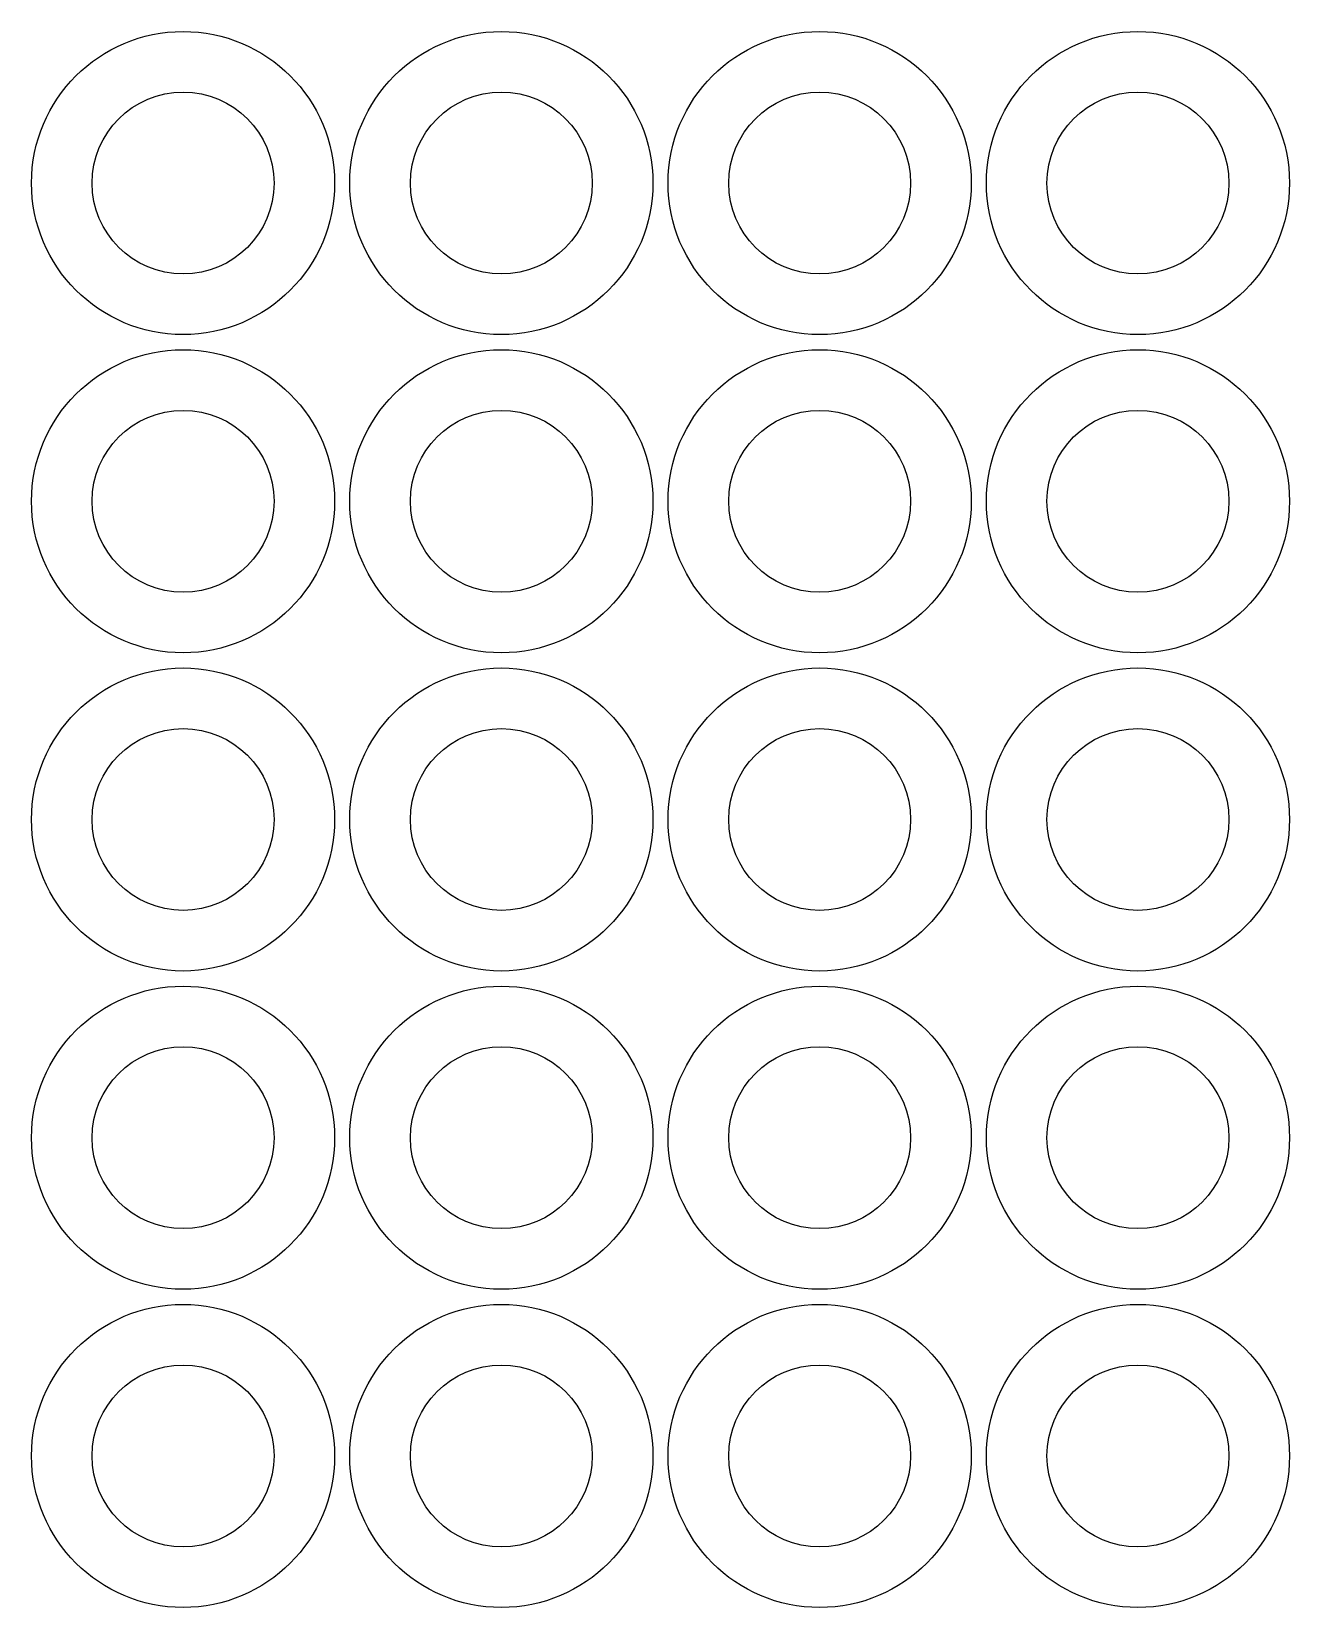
# Model space of a CAD drawing. Header units: inches. Extents: x -5 to 36.5, y -5 to 47.
import ezdxf

# ---------------------------------------------------------------- set-up
doc = ezdxf.new("R2010")
doc.units = ezdxf.units.IN
doc.header["$MEASUREMENT"] = 0

msp = doc.modelspace()

# ---------------------------------------------------------------- linework, layer by layer
for centre, radius in [((0, 42), 5), ((10.5, 42), 5), ((21, 42), 5), ((31.5, 42), 5), ((0, 42), 3), ((10.5, 42), 3), ((21, 42), 3), ((31.5, 42), 3), ((0, 31.5), 5), ((10.5, 31.5), 5), ((21, 31.5), 5), ((31.5, 31.5), 5), ((0, 31.5), 3), ((10.5, 31.5), 3), ((21, 31.5), 3), ((31.5, 31.5), 3), ((0, 21), 5), ((10.5, 21), 5), ((21, 21), 5), ((31.5, 21), 5), ((0, 21), 3), ((10.5, 21), 3), ((21, 21), 3), ((31.5, 21), 3), ((0, 10.5), 5), ((10.5, 10.5), 5), ((21, 10.5), 5), ((31.5, 10.5), 5), ((0, 10.5), 3), ((10.5, 10.5), 3), ((21, 10.5), 3), ((31.5, 10.5), 3), ((0, 0), 5), ((10.5, 0), 5), ((21, 0), 5), ((31.5, 0), 5), ((0, 0), 3), ((10.5, 0), 3), ((21, 0), 3), ((31.5, 0), 3)]:
    msp.add_circle(centre, radius)

doc.saveas('drawing.dxf')
